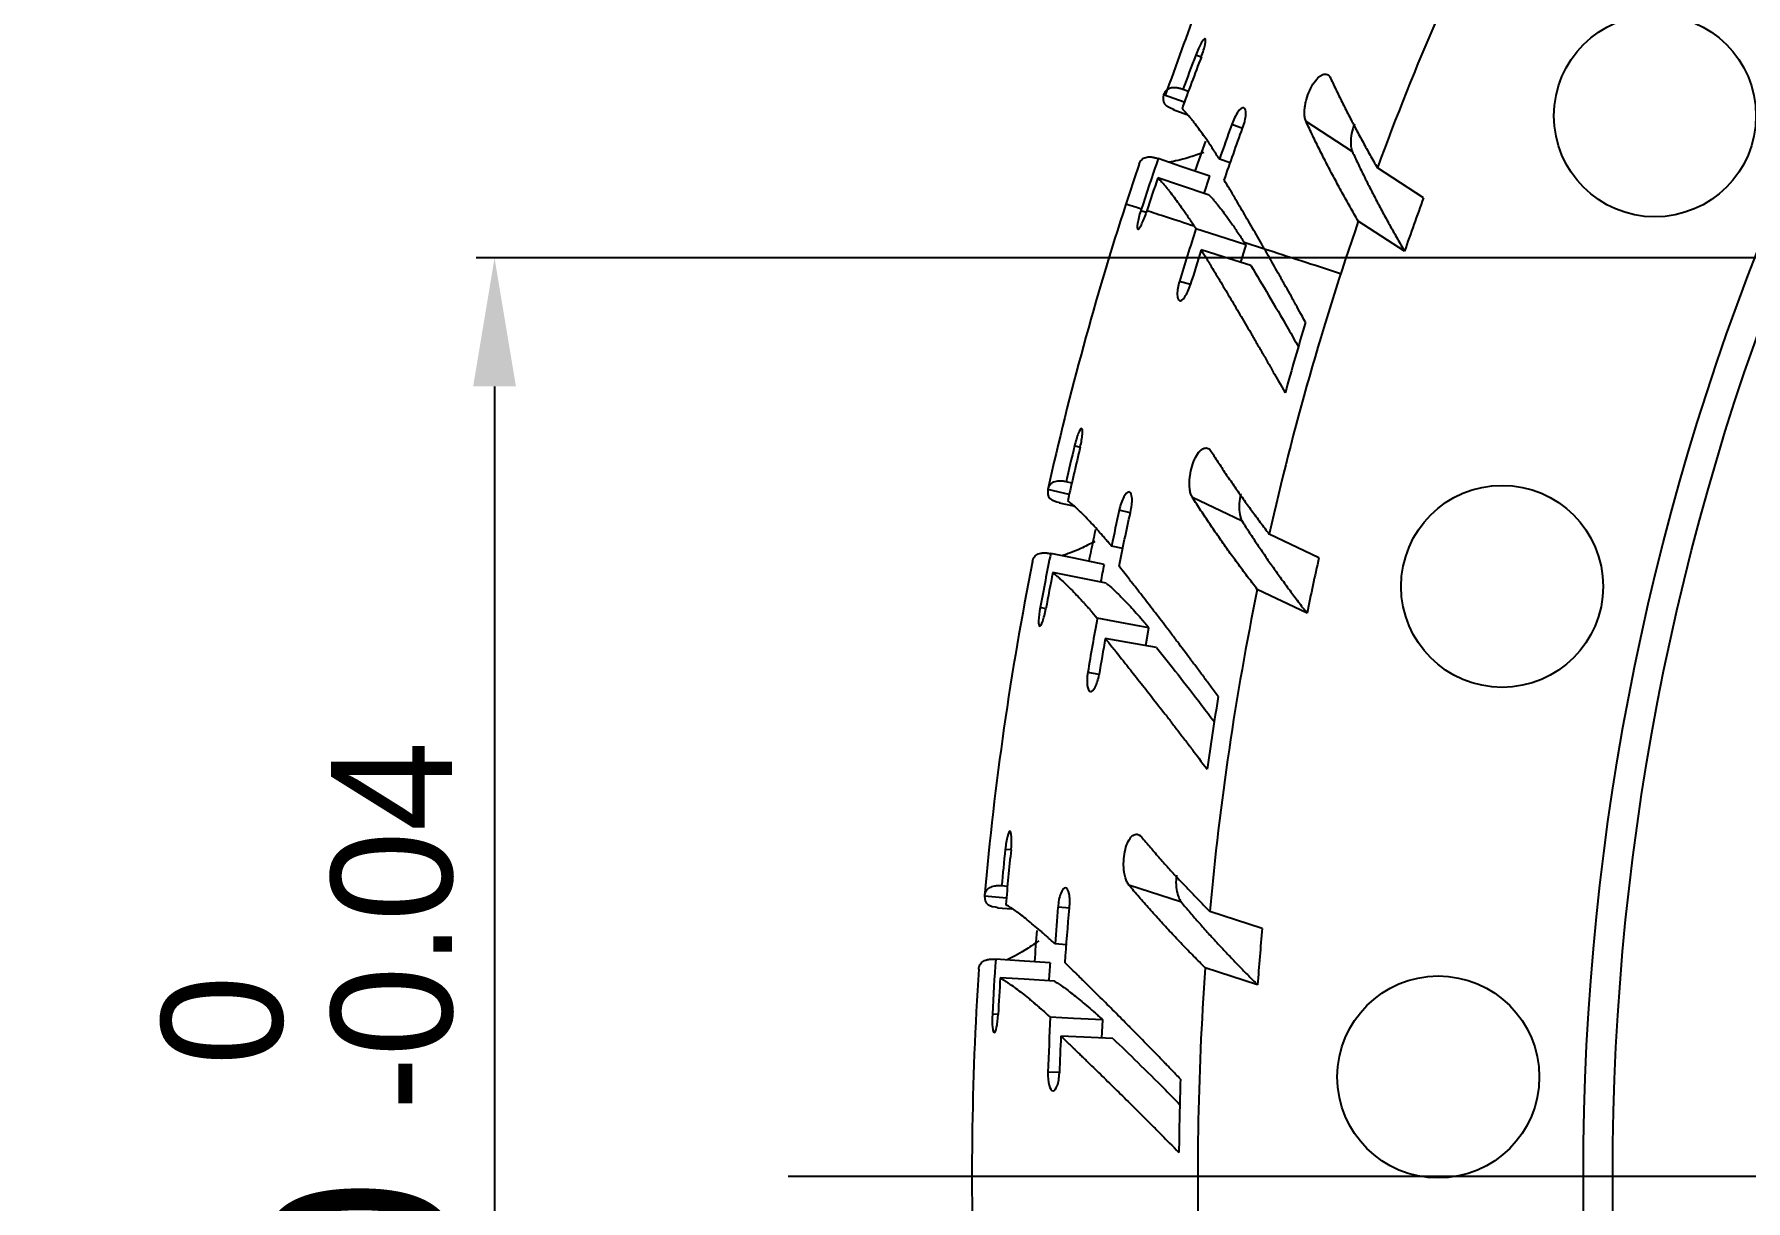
# Model space of a CAD drawing. Header units: millimetres. Extents: x 0 to 594, y 0 to 420.
# Drawn here: x 332.82 to 379.42, y 209.33 to 241.09 of the extents above; entities that cross this region are included whole.
import ezdxf

# ---------------------------------------------------------------- set-up
doc = ezdxf.new("R2010")
doc.units = ezdxf.units.MM
doc.header["$PDSIZE"] = -1
doc.linetypes.add('CENTERX2', pattern=[20.32, 12.7, -2.54, 2.54, -2.54])
doc.layers.add('중심선', color=1, linetype='CENTERX2')
doc.layers.add('치수', color=4, linetype='Continuous')
doc.styles.add('누리로봇 문자스타일_20230829', font='GOTHIC.TTF')
doc.dimstyles.new('A2기본 치수스타일', dxfattribs={"dimtxt": 4, "dimasz": 4, "dimexe": 0.5, "dimexo": 0.3, "dimgap": 1, "dimtad": 1, "dimtoh": 1, "dimdec": 1, "dimzin": 12, "dimdsep": 46, "dimtxsty": '누리로봇 문자스타일_20230829', "dimcen": 0.09, "dimclrd": 3, "dimclre": 3, "dimclrt": 3, "dimadec": 0, "dimazin": 3, "dimtm": 1e-09, "dimtfac": 1, "dimtdec": 1, "dimtofl": 0, "dimtmove": 0, "dimatfit": 3, "dimfxl": 1, "dimfrac": 2, "dimarcsym": 0})
doc.dimstyles.new('A2지시선 치수스타일', dxfattribs={"dimtxt": 4, "dimasz": 4, "dimexe": 0.5, "dimexo": 0.3, "dimgap": 0.396875, "dimtad": 0, "dimtih": 1, "dimtoh": 1, "dimdec": 1, "dimzin": 12, "dimdsep": 46, "dimtxsty": '누리로봇 문자스타일_20230829', "dimcen": 0.09, "dimclrd": 3, "dimclre": 3, "dimclrt": 3, "dimadec": 0, "dimazin": 3, "dimtm": 1e-09, "dimtfac": 1, "dimtdec": 1, "dimtofl": 0, "dimtmove": 0, "dimatfit": 3, "dimfxl": 1, "dimfrac": 2, "dimarcsym": 0})

# ---------------------------------------------------------------- blocks, each defined once
blk = doc.blocks.new('*D56')
at = {"layer": 'Defpoints', "color": 0}
for p in [(444, 235), (345.35, 185), (444, 185)]:
    blk.add_point(p, dxfattribs=at)
at = {"layer": '치수', "color": 3, "lineweight": -2}
for p, q in [((443.7, 235), (344.85, 235)), ((345.35, 231.5), (345.35, 188.5)), ((443.7, 185), (344.85, 185))]:
    blk.add_line(p, q, dxfattribs=at)
at = {"layer": '치수', "color": 3}
for points in [[(344.767, 231.5), (345.933, 231.5), (345.35, 235)], [(344.767, 188.5), (345.933, 188.5), (345.35, 185)]]:
    blk.add_solid(points, dxfattribs=at)
at = {"layer": '치수', "color": 3, "insert": (340.271, 210), "char_height": 5, "attachment_point": 5, "rotation": 90, "style": '누리로봇 문자스타일_20230829'}
blk.add_mtext('{\\fISOCPEUR|b0|i0|c0|p34;%%C}50 {\\H0.66x;\\S 0^ -0.04;}', dxfattribs=at)
blk = doc.blocks.new('*D65')
at = {"color": 3, "lineweight": -2}
for p, q in [((372.55, 295.65), (376.55, 295.65)), ((376.55, 295.65), (422.75, 215.629)), ((425.91, 210), (426.09, 210)), ((426, 209.91), (426, 210.09))]:
    blk.add_line(p, q, dxfattribs=at)
at = {"color": 3}
blk.add_solid([(423.327, 215.962), (422.173, 215.296), (424.75, 212.165)], dxfattribs=at)
at = {"layer": 'Defpoints', "color": 0}
for p in [(424.75, 212.165), (427.25, 207.835)]:
    blk.add_point(p, dxfattribs=at)
at = {"color": 3, "insert": (341.296, 295.65), "char_height": 4, "attachment_point": 4, "style": '누리로봇 문자스타일_20230829'}
blk.add_mtext('{\\fPMingLiU|b0|i0|c129|p0;4-M6x5DP\\PPCD36}', dxfattribs=at)

msp = doc.modelspace()

# ---------------------------------------------------------------- linework, layer by layer
at = {"color": 8, "linetype": 'Continuous', "lineweight": 25}
for p, q in [((364.594, 240.467), (364.447, 240.524)), ((364.134, 239.237), (363.57, 239.443)), ((363.097, 236.233), (362.946, 236.282)), ((366.319, 235.24), (365.767, 235.419)), ((364.298, 234.272), (364, 234.362)), ((361.297, 229.842), (361.143, 229.879)), ((361.002, 228.562), (360.415, 228.693)), ((360.365, 225.449), (360.209, 225.477)), ((361.812, 223.661), (361.505, 223.712)), ((359.415, 218.878), (359.257, 218.894)), ((359.289, 217.57), (358.69, 217.623)), ((359.064, 214.4), (358.906, 214.408)), ((360.732, 212.816), (360.421, 212.827))]:
    msp.add_line(p, q, dxfattribs=at)
at = {"color": 7, "linetype": 'Continuous', "lineweight": 25}
for p, q in [((364.245, 239.532), (364.094, 239.588)), ((363.83, 239.045), (364.205, 238.909)), ((368.707, 237.895), (367.449, 238.712)), ((365.718, 238.523), (365.426, 238.63)), ((365.384, 237.585), (365.09, 237.688)), ((370.648, 236.635), (369.39, 237.452)), ((364.67, 236.758), (364.825, 237.222)), ((362.962, 236.331), (362.946, 236.282)), ((363.113, 236.282), (363.097, 236.233)), ((370.13, 235.183), (368.872, 236)), ((361.073, 228.87), (360.916, 228.905)), ((365.71, 227.829), (364.357, 228.475)), ((360.724, 228.332), (361.114, 228.246)), ((362.66, 228.063), (362.362, 228.129)), ((367.799, 226.833), (366.445, 227.479)), ((362.456, 227.087), (362.151, 227.152)), ((367.475, 225.326), (366.121, 225.971)), ((363.085, 224.444), (363.17, 224.93)), ((359.319, 217.884), (359.159, 217.899)), ((364.053, 217.458), (362.627, 217.921)), ((359.044, 217.306), (359.441, 217.272)), ((361.003, 217.291), (360.694, 217.318)), ((366.254, 216.743), (364.827, 217.206)), ((360.924, 216.298), (360.612, 216.321)), ((366.129, 215.206), (364.702, 215.67)), ((361.892, 213.758), (361.913, 214.251))]:
    msp.add_line(p, q, dxfattribs=at)
at = {"color": 7, "linetype": 'Continuous', "lineweight": 25, "flags": 128}
for points in [[(364.825, 237.222), (364.039, 237.492), (363.422, 237.705)], [(364.811, 236.71), (364.027, 236.975), (363.411, 237.183)], [(365.81, 235.352), (365.049, 235.599), (364.45, 235.793)], [(365.947, 234.791), (365.189, 235.032), (364.594, 235.221)], [(361.949, 226.655), (361.135, 226.82), (360.495, 226.95)], [(362.002, 226.145), (361.19, 226.305), (360.552, 226.431)], [(363.17, 224.93), (362.383, 225.075), (361.764, 225.189)], [(363.379, 224.391), (362.596, 224.531), (361.981, 224.641)], [(360.477, 215.803), (359.648, 215.86), (358.997, 215.905)], [(360.597, 215.304), (359.77, 215.357), (359.121, 215.398)], [(361.913, 214.251), (361.113, 214.293), (360.485, 214.325)], [(362.19, 213.745), (361.396, 213.781), (360.772, 213.81)], [(375, 210), (375.015, 210), (375.061, 210), (375.135, 210), (375.234, 210), (375.356, 210), (375.494, 210), (375.644, 210), (375.8, 210)]]:
    msp.add_lwpolyline(points, dxfattribs=at)
at = {"color": 7, "linetype": 'Continuous', "lineweight": 25}
for centre, radius in [((444, 210), 69), ((444, 210), 68.2), ((376.95, 238.868), 2.75), ((372.788, 226.056), 2.75), ((371.05, 212.697), 2.75)]:
    msp.add_circle(centre, radius, dxfattribs=at)
for centre, radius, start, end in [((444, 210), 79.5, 153.41045, 159.79934), ((444, 210), 85.208, 159.00855, 159.681), ((444, 210), 85.05, 159.003, 160.01354), ((444, 210), 84.15, 160.43271, 161.02504), ((444, 210), 83.627, 159.97978, 160.66492), ((444, 210), 85.208, 161.02588, 162), ((444, 210), 85.65, 161.23176, 162), ((444, 210), 85.05, 161.36091, 162), ((444, 210), 85.65, 162.00001, 167.39414), ((445.258, 209.183), 79.5, 159.79934, 160.91045), ((444, 210), 79.5, 160.91045, 167.29932), ((444, 210), 83.627, 162.03519, 163.06289), ((444, 210), 83.315, 162.37917, 163.06687), ((444, 210), 82.197, 162.03519, 162.37917), ((444, 210), 80.015, 163.11088, 164.54301), ((444, 210), 85.208, 166.50855, 167.181), ((444, 210), 85.05, 166.503, 167.51354), ((444, 210), 83.627, 167.47978, 168.16492), ((444, 210), 84.15, 167.92414, 168.52676), ((444, 210), 85.65, 168.73166, 174.89348), ((444, 210), 85.208, 168.52588, 169.53454), ((444, 210), 83.724, 168.52588, 168.86092), ((445.354, 209.354), 79.5, 167.29934, 168.41045), ((444, 210), 85.05, 168.86091, 169.5346), ((444, 210), 79.5, 168.41045, 174.79934), ((444, 210), 83.627, 169.53519, 170.56289), ((444, 210), 83.315, 169.87917, 170.56687), ((444, 210), 80.015, 170.61088, 172.04301), ((444, 210), 85.208, 174.00855, 174.681), ((444, 210), 85.05, 174.003, 175.01354), ((444, 210), 83.627, 174.97978, 175.66492), ((445.427, 209.536), 79.5, 174.79934, 175.91045), ((444, 210), 84.15, 175.44099, 176.02497), ((444, 210), 85.208, 176.02588, 177.03454), ((444, 210), 83.724, 176.02588, 176.36092), ((444, 210), 85.65, 176.23171, 182.39411), ((444, 210), 85.05, 176.36091, 177.0346), ((444, 210), 79.5, 175.91045, 182.29934), ((444, 210), 83.627, 177.03519, 178.06289), ((444, 210), 83.315, 177.37917, 178.06687), ((444, 210), 80.015, 178.11088, 179.54301)]:
    msp.add_arc(centre, radius, start, end, dxfattribs=at)
for points, knots in [([(367.212, 247.898), (367.122, 247.731), (366.09, 245.799), (364.874, 242.969), (363.909, 240.255), (363.615, 239.427)], [0, 0, 0, 0, 0.061542, 0.713737, 1, 1, 1, 1]), ([(364.597, 240.475), (364.645, 240.6), (364.682, 240.721), (364.72, 240.906), (364.719, 240.961), (364.679, 240.973), (364.642, 240.929), (364.547, 240.764), (364.494, 240.647), (364.447, 240.524)], [0, 0, 0, 0, 0.25, 0.25, 0.5, 0.5, 0.75, 0.75, 1, 1, 1, 1]), ([(364.094, 239.588), (364.071, 239.596), (364.051, 239.601), (364.027, 239.609), (364.016, 239.612), (364.005, 239.614), (363.999, 239.616), (363.997, 239.616), (363.996, 239.617), (363.996, 239.617), (363.98, 239.62), (363.957, 239.625), (363.931, 239.629), (363.92, 239.63), (363.912, 239.631), (363.908, 239.632), (363.848, 239.638), (363.798, 239.635), (363.732, 239.616), (363.702, 239.604), (363.67, 239.584), (363.656, 239.572), (363.65, 239.567), (363.646, 239.563), (363.644, 239.561), (363.634, 239.552), (363.623, 239.539), (363.611, 239.524), (363.606, 239.516), (363.604, 239.512), (363.602, 239.51), (363.602, 239.509), (363.601, 239.509), (363.593, 239.495), (363.581, 239.474), (363.57, 239.443)], [0, 0, 0, 0, 0.0625, 0.0625, 0.09375, 0.109375, 0.117188, 0.121094, 0.121094, 0.125, 0.125, 0.1875, 0.21875, 0.234375, 0.234375, 0.25, 0.25, 0.5, 0.5, 0.625, 0.6875, 0.71875, 0.734375, 0.734375, 0.75, 0.75, 0.8125, 0.84375, 0.859375, 0.867188, 0.871094, 0.871094, 0.875, 0.875, 1, 1, 1, 1]), ([(367.449, 238.712), (367.443, 238.727), (367.431, 238.757), (367.418, 238.81), (367.409, 238.868), (367.406, 238.931), (367.407, 239), (367.414, 239.086), (367.429, 239.191), (367.468, 239.355), (367.543, 239.567), (367.668, 239.792), (367.785, 239.923), (367.875, 239.983), (367.937, 240.005), (367.995, 240.007), (368.028, 239.991), (368.044, 239.983)], [0, 0, 0, 0, 0.042882, 0.08471, 0.125909, 0.166926, 0.208215, 0.250223, 0.312974, 0.375443, 0.499539, 0.624103, 0.749016, 0.810978, 0.874566, 0.936992, 1, 1, 1, 1]), ([(368.116, 239.894), (368.17, 239.778), (368.279, 239.548), (368.45, 239.199), (368.627, 238.85), (368.81, 238.501), (368.998, 238.152), (369.191, 237.803), (369.324, 237.569), (369.39, 237.452)], [0, 0, 0, 0, 0.146202, 0.291291, 0.435267, 0.578129, 0.719874, 0.860499, 1, 1, 1, 1]), ([(363.57, 239.443), (363.555, 239.354), (363.529, 239.187), (363.746, 239.093), (363.846, 239.049)], [0, 0, 0, 0, 0.538811, 1, 1, 1, 1]), ([(365.722, 238.534), (365.773, 238.664), (365.806, 238.798), (365.819, 239.009), (365.799, 239.077), (365.716, 239.102), (365.657, 239.059), (365.531, 238.885), (365.471, 238.761), (365.426, 238.63)], [0, 0, 0, 0, 0.25, 0.25, 0.5, 0.5, 0.75, 0.75, 1, 1, 1, 1]), ([(365.09, 237.688), (365.056, 237.74), (365.028, 237.784), (364.991, 237.842), (364.974, 237.869), (364.956, 237.896), (364.948, 237.909), (364.945, 237.914), (364.943, 237.917), (364.942, 237.918), (364.917, 237.956), (364.882, 238.01), (364.84, 238.073), (364.821, 238.1), (364.809, 238.118), (364.803, 238.128), (364.703, 238.275), (364.613, 238.402), (364.486, 238.574), (364.424, 238.657), (364.354, 238.745), (364.32, 238.787), (364.305, 238.805), (364.296, 238.817), (364.291, 238.823), (364.266, 238.853), (364.237, 238.887), (364.206, 238.924), (364.19, 238.941), (364.183, 238.95), (364.18, 238.953), (364.178, 238.956), (364.176, 238.957), (364.151, 238.986), (364.115, 239.023), (364.072, 239.07)], [0, 0, 0, 0, 0.0625, 0.0625, 0.09375, 0.109375, 0.117187, 0.121094, 0.121094, 0.125, 0.125, 0.1875, 0.21875, 0.234375, 0.234375, 0.25, 0.25, 0.5, 0.5, 0.625, 0.6875, 0.71875, 0.734375, 0.734375, 0.75, 0.75, 0.8125, 0.84375, 0.859375, 0.867187, 0.871094, 0.871094, 0.875, 0.875, 1, 1, 1, 1]), ([(368.872, 236), (368.797, 236.13), (368.647, 236.39), (368.431, 236.778), (368.22, 237.166), (368.016, 237.554), (367.819, 237.942), (367.629, 238.329), (367.509, 238.584), (367.449, 238.712)], [0, 0, 0, 0, 0.139254, 0.279716, 0.42138, 0.564242, 0.708301, 0.853554, 1, 1, 1, 1]), ([(368.769, 238.641), (368.753, 238.6), (368.703, 238.47), (368.666, 238.258), (368.662, 238.112), (368.669, 238.046), (368.671, 238.029), (368.68, 237.971), (368.695, 237.929), (368.707, 237.895)], [0, 0, 0, 0, 0.141679, 0.439186, 0.718392, 0.726366, 0.742128, 0.797028, 1, 1, 1, 1]), ([(362.904, 237.557), (362.91, 237.573), (362.915, 237.586), (362.923, 237.602), (362.926, 237.609), (362.93, 237.616), (362.932, 237.62), (362.933, 237.621), (362.933, 237.622), (362.934, 237.622), (362.939, 237.632), (362.948, 237.646), (362.96, 237.66), (362.966, 237.667), (362.97, 237.671), (362.972, 237.673), (363.004, 237.705), (363.04, 237.726), (363.105, 237.744), (363.14, 237.75), (363.185, 237.751), (363.208, 237.75), (363.219, 237.75), (363.226, 237.749), (363.229, 237.749), (363.248, 237.747), (363.27, 237.744), (363.296, 237.739), (363.309, 237.736), (363.316, 237.735), (363.319, 237.734), (363.32, 237.734), (363.322, 237.733), (363.344, 237.728), (363.375, 237.719), (363.422, 237.705)], [0, 0, 0, 0, 0.0625, 0.0625, 0.09375, 0.109375, 0.117187, 0.121094, 0.121094, 0.125, 0.125, 0.1875, 0.21875, 0.234375, 0.234375, 0.25, 0.25, 0.5, 0.5, 0.625, 0.6875, 0.71875, 0.734375, 0.734375, 0.75, 0.75, 0.8125, 0.84375, 0.859375, 0.867187, 0.871094, 0.871094, 0.875, 0.875, 1, 1, 1, 1]), ([(364.661, 237.874), (364.518, 237.824), (364.12, 237.683), (363.873, 237.635), (363.715, 237.604)], [0, 0, 0, 0, 0.358179, 1, 1, 1, 1]), ([(368.707, 237.895), (368.76, 237.784), (368.864, 237.56), (369.028, 237.223), (369.199, 236.884), (369.374, 236.545), (369.555, 236.206), (369.742, 235.865), (369.933, 235.525), (370.064, 235.297), (370.13, 235.183)], [0, 0, 0, 0, 0.127806, 0.254811, 0.381017, 0.506422, 0.631025, 0.754824, 0.877816, 1, 1, 1, 1]), ([(363.411, 237.183), (363.453, 237.137), (363.488, 237.1), (363.514, 237.072), (363.514, 237.072), (363.516, 237.07), (363.517, 237.069), (363.52, 237.065), (363.526, 237.058), (363.541, 237.041), (363.555, 237.026), (363.581, 236.995), (363.6, 236.974), (363.629, 236.938), (363.638, 236.927), (363.657, 236.904), (363.686, 236.87), (363.715, 236.833), (363.775, 236.758), (363.815, 236.706), (363.898, 236.596), (363.941, 236.538), (364.029, 236.417), (364.073, 236.354), (364.142, 236.255), (364.166, 236.22), (364.213, 236.152), (364.236, 236.117), (364.265, 236.074), (364.271, 236.067), (364.281, 236.051), (364.287, 236.043), (364.303, 236.017), (364.326, 235.982), (364.358, 235.934), (364.381, 235.899), (364.391, 235.883), (364.398, 235.872), (364.402, 235.867), (364.405, 235.862)], [0, 0, 0, 0, 0.125, 0.125, 0.128906, 0.128906, 0.132813, 0.132813, 0.140625, 0.15625, 0.1875, 0.1875, 0.25, 0.25, 0.28125, 0.28125, 0.3125, 0.375, 0.375, 0.5, 0.5, 0.625, 0.625, 0.75, 0.75, 0.8125, 0.8125, 0.875, 0.875, 0.890625, 0.890625, 0.90625, 0.90625, 0.9375, 0.96875, 0.984375, 0.992187, 0.992187, 1, 1, 1, 1]), ([(366.319, 235.24), (366.218, 235.416), (366.121, 235.585), (365.929, 235.917), (365.835, 236.078), (365.651, 236.393), (365.561, 236.546), (365.472, 236.697), (365.469, 236.702), (365.464, 236.711), (365.461, 236.716), (365.454, 236.727), (365.45, 236.734), (365.437, 236.756), (365.411, 236.801), (365.342, 236.916), (365.272, 237.034), (365.222, 237.12)], [0, 0, 0, 0, 0.25, 0.25, 0.5, 0.5, 0.75, 0.75, 0.757812, 0.757812, 0.765625, 0.765625, 0.78125, 0.78125, 0.8125, 0.875, 1, 1, 1, 1]), ([(364.811, 236.71), (364.835, 236.685), (364.879, 236.637), (364.946, 236.561), (365.026, 236.467), (365.122, 236.348), (365.252, 236.177), (365.403, 235.966), (365.579, 235.71), (365.705, 235.516), (365.768, 235.419)], [0, 0, 0, 0, 0.091822, 0.174889, 0.249207, 0.37489, 0.499595, 0.66537, 0.832135, 1, 1, 1, 1]), ([(362.946, 236.282), (362.905, 236.155), (362.874, 236.032), (362.843, 235.845), (362.846, 235.789), (362.886, 235.776), (362.921, 235.82), (363.008, 235.989), (363.056, 236.107), (363.097, 236.233)], [0, 0, 0, 0, 0.25, 0.25, 0.5, 0.5, 0.75, 0.75, 1, 1, 1, 1]), ([(364.405, 235.862), (364.407, 235.859), (364.408, 235.857), (364.411, 235.852), (364.416, 235.845), (364.428, 235.826), (364.441, 235.807), (364.45, 235.793)], [0, 0, 0, 0, 0.125, 0.125, 0.25, 0.5, 1, 1, 1, 1]), ([(364.594, 235.221), (364.643, 235.139), (364.688, 235.064), (364.749, 234.964), (364.778, 234.916), (364.809, 234.866), (364.823, 234.842), (364.83, 234.83), (364.833, 234.825), (364.835, 234.822), (364.836, 234.821), (364.878, 234.751), (364.941, 234.646), (365.006, 234.538), (365.05, 234.465), (365.073, 234.428), (365.183, 234.244), (365.318, 234.017), (365.458, 233.782), (365.552, 233.623), (365.599, 233.544), (365.744, 233.298), (365.891, 233.047), (366.066, 232.745), (366.142, 232.614), (366.193, 232.526), (366.218, 232.483), (366.296, 232.348), (366.375, 232.211), (366.466, 232.052), (366.512, 231.972), (366.535, 231.933), (366.544, 231.915), (366.551, 231.904), (366.555, 231.897), (366.642, 231.745), (366.748, 231.556), (366.879, 231.325)], [0, 0, 0, 0, 0.0625, 0.0625, 0.09375, 0.109375, 0.117188, 0.121094, 0.123047, 0.123047, 0.125, 0.125, 0.1875, 0.21875, 0.21875, 0.25, 0.25, 0.375, 0.4375, 0.4375, 0.5, 0.5, 0.625, 0.6875, 0.71875, 0.71875, 0.75, 0.75, 0.8125, 0.84375, 0.859375, 0.867188, 0.871094, 0.871094, 0.875, 0.875, 1, 1, 1, 1]), ([(367.436, 233.246), (367.317, 233.462), (367.219, 233.64), (367.137, 233.79), (367.132, 233.799), (367.125, 233.811), (367.122, 233.816), (367.116, 233.827), (367.101, 233.853), (367.063, 233.922), (366.981, 234.069), (366.91, 234.196), (366.851, 234.301), (366.839, 234.323), (366.815, 234.365), (366.804, 234.385), (366.769, 234.447), (366.701, 234.569), (366.632, 234.69), (366.497, 234.929), (366.407, 235.087), (366.319, 235.24)], [0, 0, 0, 0, 0.25, 0.25, 0.265625, 0.265625, 0.273437, 0.273437, 0.28125, 0.3125, 0.375, 0.5, 0.5, 0.53125, 0.53125, 0.5625, 0.5625, 0.625, 0.75, 0.75, 1, 1, 1, 1]), ([(365.947, 234.791), (366.263, 234.266), (366.652, 233.617), (367.148, 232.744), (367.243, 232.578)], [0, 0, 0, 0, 0.810117, 1, 1, 1, 1]), ([(364, 234.362), (363.962, 234.235), (363.94, 234.109), (363.94, 233.912), (363.962, 233.85), (364.041, 233.823), (364.094, 233.861), (364.205, 234.022), (364.258, 234.139), (364.297, 234.266)], [0, 0, 0, 0, 0.25, 0.25, 0.5, 0.5, 0.75, 0.75, 1, 1, 1, 1]), ([(361.299, 229.85), (361.33, 229.98), (361.351, 230.105), (361.365, 230.293), (361.357, 230.348), (361.315, 230.354), (361.283, 230.306), (361.211, 230.13), (361.174, 230.008), (361.143, 229.879)], [0, 0, 0, 0, 0.25, 0.25, 0.5, 0.5, 0.75, 0.75, 1, 1, 1, 1]), ([(364.357, 228.475), (364.348, 228.489), (364.332, 228.517), (364.312, 228.568), (364.297, 228.624), (364.285, 228.686), (364.277, 228.755), (364.272, 228.841), (364.274, 228.947), (364.291, 229.115), (364.338, 229.334), (364.433, 229.574), (364.532, 229.719), (364.612, 229.79), (364.672, 229.82), (364.729, 229.83), (364.763, 229.818), (364.78, 229.812)], [0, 0, 0, 0, 0.042944, 0.084816, 0.126039, 0.167052, 0.208301, 0.250221, 0.312985, 0.375441, 0.499538, 0.624102, 0.749015, 0.811008, 0.874566, 0.937, 1, 1, 1, 1]), ([(364.863, 229.733), (364.932, 229.626), (365.069, 229.412), (365.285, 229.089), (365.505, 228.766), (365.732, 228.444), (365.964, 228.122), (366.201, 227.801), (366.364, 227.586), (366.445, 227.479)], [0, 0, 0, 0, 0.14591, 0.290805, 0.434684, 0.577545, 0.719387, 0.860207, 1, 1, 1, 1]), ([(360.916, 228.905), (360.892, 228.91), (360.872, 228.913), (360.846, 228.917), (360.835, 228.918), (360.823, 228.92), (360.818, 228.92), (360.816, 228.92), (360.815, 228.921), (360.814, 228.921), (360.798, 228.922), (360.775, 228.924), (360.749, 228.924), (360.737, 228.924), (360.73, 228.924), (360.726, 228.924), (360.665, 228.922), (360.616, 228.913), (360.553, 228.886), (360.525, 228.87), (360.496, 228.846), (360.483, 228.832), (360.478, 228.826), (360.475, 228.822), (360.473, 228.82), (360.464, 228.809), (360.455, 228.795), (360.446, 228.779), (360.441, 228.77), (360.439, 228.766), (360.438, 228.764), (360.438, 228.763), (360.437, 228.762), (360.431, 228.747), (360.422, 228.725), (360.415, 228.693)], [0, 0, 0, 0, 0.0625, 0.0625, 0.09375, 0.109375, 0.117187, 0.121094, 0.121094, 0.125, 0.125, 0.1875, 0.21875, 0.234375, 0.234375, 0.25, 0.25, 0.5, 0.5, 0.625, 0.6875, 0.71875, 0.734375, 0.734375, 0.75, 0.75, 0.8125, 0.84375, 0.859375, 0.867187, 0.871094, 0.871094, 0.875, 0.875, 1, 1, 1, 1]), ([(360.415, 228.693), (360.412, 228.602), (360.408, 228.434), (360.635, 228.369), (360.74, 228.339)], [0, 0, 0, 0, 0.538811, 1, 1, 1, 1]), ([(362.151, 227.152), (362.111, 227.198), (362.077, 227.239), (362.032, 227.292), (362.012, 227.316), (361.991, 227.34), (361.982, 227.352), (361.978, 227.356), (361.975, 227.359), (361.974, 227.36), (361.945, 227.395), (361.903, 227.443), (361.853, 227.5), (361.831, 227.525), (361.817, 227.541), (361.809, 227.55), (361.691, 227.682), (361.585, 227.797), (361.436, 227.951), (361.364, 228.025), (361.283, 228.103), (361.244, 228.141), (361.227, 228.157), (361.216, 228.167), (361.211, 228.172), (361.182, 228.199), (361.149, 228.229), (361.113, 228.261), (361.096, 228.276), (361.087, 228.284), (361.083, 228.287), (361.081, 228.289), (361.079, 228.291), (361.051, 228.315), (361.01, 228.348), (360.962, 228.389)], [0, 0, 0, 0, 0.0625, 0.0625, 0.09375, 0.109375, 0.117188, 0.121094, 0.121094, 0.125, 0.125, 0.1875, 0.21875, 0.234375, 0.234375, 0.25, 0.25, 0.5, 0.5, 0.625, 0.6875, 0.71875, 0.734375, 0.734375, 0.75, 0.75, 0.8125, 0.84375, 0.859375, 0.867188, 0.871094, 0.871094, 0.875, 0.875, 1, 1, 1, 1]), ([(362.667, 228.072), (362.701, 228.208), (362.716, 228.345), (362.702, 228.557), (362.673, 228.621), (362.587, 228.635), (362.534, 228.585), (362.432, 228.396), (362.388, 228.265), (362.362, 228.129)], [0, 0, 0, 0, 0.25, 0.25, 0.5, 0.5, 0.75, 0.75, 1, 1, 1, 1]), ([(366.121, 225.971), (366.029, 226.091), (365.846, 226.33), (365.58, 226.687), (365.32, 227.045), (365.068, 227.403), (364.822, 227.761), (364.584, 228.119), (364.432, 228.356), (364.357, 228.475)], [0, 0, 0, 0, 0.13986, 0.280724, 0.422588, 0.56545, 0.709306, 0.854156, 1, 1, 1, 1]), ([(365.674, 228.577), (365.664, 228.533), (365.631, 228.398), (365.622, 228.183), (365.638, 228.038), (365.653, 227.973), (365.657, 227.957), (365.673, 227.901), (365.694, 227.861), (365.71, 227.829)], [0, 0, 0, 0, 0.14169, 0.439189, 0.718395, 0.726363, 0.742128, 0.797033, 1, 1, 1, 1]), ([(365.71, 227.829), (365.777, 227.725), (365.909, 227.517), (366.117, 227.204), (366.329, 226.891), (366.548, 226.578), (366.772, 226.264), (367.001, 225.951), (367.235, 225.639), (367.395, 225.43), (367.475, 225.326)], [0, 0, 0, 0, 0.127806, 0.254811, 0.381017, 0.506422, 0.631025, 0.754824, 0.877816, 1, 1, 1, 1]), ([(361.697, 227.278), (361.564, 227.21), (361.189, 227.019), (360.952, 226.94), (360.798, 226.888)], [0, 0, 0, 0, 0.355667, 1, 1, 1, 1]), ([(360.001, 226.736), (360.004, 226.752), (360.008, 226.766), (360.014, 226.783), (360.016, 226.791), (360.019, 226.798), (360.021, 226.802), (360.021, 226.803), (360.022, 226.804), (360.022, 226.804), (360.026, 226.815), (360.033, 226.83), (360.043, 226.846), (360.048, 226.853), (360.051, 226.857), (360.053, 226.86), (360.08, 226.896), (360.114, 226.921), (360.176, 226.948), (360.209, 226.959), (360.254, 226.965), (360.277, 226.967), (360.288, 226.968), (360.295, 226.968), (360.298, 226.969), (360.317, 226.969), (360.339, 226.969), (360.366, 226.968), (360.379, 226.967), (360.386, 226.966), (360.389, 226.966), (360.391, 226.966), (360.392, 226.966), (360.414, 226.963), (360.447, 226.958), (360.495, 226.95)], [0, 0, 0, 0, 0.0625, 0.0625, 0.09375, 0.109375, 0.117188, 0.121094, 0.121094, 0.125, 0.125, 0.1875, 0.21875, 0.234375, 0.234375, 0.25, 0.25, 0.5, 0.5, 0.625, 0.6875, 0.71875, 0.734375, 0.734375, 0.75, 0.75, 0.8125, 0.84375, 0.859375, 0.867188, 0.871094, 0.871094, 0.875, 0.875, 1, 1, 1, 1]), ([(365.057, 223.053), (364.978, 223.16), (364.907, 223.256), (364.812, 223.386), (364.767, 223.448), (364.719, 223.512), (364.697, 223.543), (364.687, 223.556), (364.681, 223.565), (364.679, 223.568), (364.613, 223.656), (364.521, 223.78), (364.412, 223.926), (364.366, 223.988), (364.334, 224.03), (364.318, 224.051), (364.182, 224.233), (364.003, 224.471), (363.828, 224.702), (363.712, 224.855), (363.653, 224.931), (363.484, 225.153), (363.373, 225.298), (363.156, 225.579), (363.05, 225.716), (362.893, 225.918), (362.816, 226.017), (362.729, 226.13), (362.685, 226.185), (362.664, 226.212), (362.655, 226.224), (362.649, 226.232), (362.645, 226.237), (362.568, 226.335), (362.47, 226.457), (362.356, 226.605)], [0, 0, 0, 0, 0.0625, 0.0625, 0.09375, 0.109375, 0.117187, 0.121094, 0.121094, 0.125, 0.125, 0.1875, 0.21875, 0.234375, 0.234375, 0.25, 0.25, 0.375, 0.4375, 0.4375, 0.5, 0.5, 0.625, 0.625, 0.75, 0.75, 0.8125, 0.84375, 0.859375, 0.867187, 0.871094, 0.871094, 0.875, 0.875, 1, 1, 1, 1]), ([(360.552, 226.431), (360.577, 226.411), (360.6, 226.392), (360.63, 226.368), (360.643, 226.356), (360.658, 226.344), (360.664, 226.339), (360.667, 226.336), (360.669, 226.335), (360.67, 226.334), (360.69, 226.317), (360.721, 226.29), (360.759, 226.255), (360.776, 226.24), (360.788, 226.229), (360.794, 226.224), (360.889, 226.136), (360.984, 226.044), (361.136, 225.888), (361.214, 225.807), (361.31, 225.704), (361.358, 225.651), (361.379, 225.628), (361.394, 225.612), (361.4, 225.605), (361.437, 225.564), (361.481, 225.515), (361.532, 225.458), (361.557, 225.429), (361.569, 225.415), (361.575, 225.409), (361.578, 225.405), (361.58, 225.402), (361.624, 225.353), (361.683, 225.282), (361.764, 225.189)], [0, 0, 0, 0, 0.0625, 0.0625, 0.09375, 0.109375, 0.117187, 0.121094, 0.121094, 0.125, 0.125, 0.1875, 0.21875, 0.234375, 0.234375, 0.25, 0.25, 0.5, 0.5, 0.625, 0.6875, 0.71875, 0.734375, 0.734375, 0.75, 0.75, 0.8125, 0.84375, 0.859375, 0.867188, 0.871094, 0.871094, 0.875, 0.875, 1, 1, 1, 1]), ([(362.003, 226.145), (362.024, 226.128), (362.061, 226.097), (362.139, 226.031), (362.28, 225.903), (362.51, 225.676), (362.769, 225.395), (362.961, 225.177), (363.077, 225.04), (363.136, 224.97), (363.17, 224.93)], [0, 0, 0, 0, 0.072316, 0.124787, 0.249627, 0.499467, 0.749581, 0.874752, 0.92813, 1, 1, 1, 1]), ([(360.209, 225.477), (360.185, 225.346), (360.17, 225.221), (360.164, 225.031), (360.174, 224.976), (360.215, 224.968), (360.245, 225.016), (360.309, 225.195), (360.341, 225.319), (360.365, 225.449)], [0, 0, 0, 0, 0.25, 0.25, 0.5, 0.5, 0.75, 0.75, 1, 1, 1, 1]), ([(361.981, 224.641), (362.04, 224.566), (362.095, 224.497), (362.169, 224.406), (362.204, 224.362), (362.241, 224.316), (362.258, 224.295), (362.267, 224.284), (362.27, 224.279), (362.273, 224.277), (362.274, 224.275), (362.325, 224.212), (362.4, 224.116), (362.479, 224.018), (362.532, 223.951), (362.559, 223.917), (362.693, 223.748), (362.857, 223.541), (363.026, 223.326), (363.139, 223.181), (363.196, 223.109), (363.372, 222.884), (363.551, 222.654), (363.764, 222.378), (363.857, 222.258), (363.918, 222.178), (363.949, 222.138), (364.044, 222.014), (364.14, 221.889), (364.251, 221.743), (364.307, 221.67), (364.335, 221.634), (364.346, 221.618), (364.354, 221.607), (364.359, 221.601), (364.465, 221.462), (364.595, 221.288), (364.756, 221.076)], [0, 0, 0, 0, 0.0625, 0.0625, 0.09375, 0.109375, 0.117188, 0.121094, 0.123047, 0.123047, 0.125, 0.125, 0.1875, 0.21875, 0.21875, 0.25, 0.25, 0.375, 0.4375, 0.4375, 0.5, 0.5, 0.625, 0.6875, 0.71875, 0.71875, 0.75, 0.75, 0.8125, 0.84375, 0.859375, 0.867188, 0.871094, 0.871094, 0.875, 0.875, 1, 1, 1, 1]), ([(363.379, 224.391), (363.76, 223.911), (364.231, 223.319), (364.837, 222.518), (364.952, 222.366)], [0, 0, 0, 0, 0.810117, 1, 1, 1, 1]), ([(361.505, 223.712), (361.483, 223.581), (361.478, 223.453), (361.504, 223.258), (361.534, 223.199), (361.615, 223.183), (361.663, 223.227), (361.752, 223.401), (361.79, 223.525), (361.811, 223.655)], [0, 0, 0, 0, 0.25, 0.25, 0.5, 0.5, 0.75, 0.75, 1, 1, 1, 1]), ([(359.415, 218.886), (359.429, 219.018), (359.434, 219.145), (359.423, 219.334), (359.408, 219.387), (359.366, 219.388), (359.34, 219.336), (359.292, 219.151), (359.271, 219.026), (359.257, 218.894)], [0, 0, 0, 0, 0.25, 0.25, 0.5, 0.5, 0.75, 0.75, 1, 1, 1, 1]), ([(362.627, 217.921), (362.617, 217.934), (362.597, 217.96), (362.571, 218.007), (362.547, 218.061), (362.528, 218.121), (362.511, 218.188), (362.495, 218.273), (362.483, 218.379), (362.478, 218.547), (362.496, 218.771), (362.558, 219.021), (362.638, 219.178), (362.708, 219.259), (362.763, 219.296), (362.819, 219.313), (362.854, 219.306), (362.872, 219.302)], [0, 0, 0, 0, 0.04294, 0.08481, 0.126031, 0.167045, 0.208296, 0.250222, 0.312984, 0.375441, 0.499538, 0.624102, 0.749015, 0.811006, 0.874566, 0.936999, 1, 1, 1, 1]), ([(362.964, 219.235), (363.047, 219.137), (363.211, 218.943), (363.466, 218.651), (363.727, 218.36), (363.994, 218.07), (364.266, 217.782), (364.543, 217.494), (364.733, 217.302), (364.827, 217.206)], [0, 0, 0, 0, 0.145875, 0.290746, 0.434613, 0.577475, 0.719328, 0.860171, 1, 1, 1, 1]), ([(363.92, 218.194), (363.915, 218.15), (363.9, 218.012), (363.919, 217.797), (363.953, 217.655), (363.978, 217.593), (363.984, 217.577), (364.007, 217.524), (364.033, 217.487), (364.053, 217.458)], [0, 0, 0, 0, 0.141668, 0.439182, 0.718394, 0.726363, 0.742126, 0.797035, 1, 1, 1, 1]), ([(359.159, 217.899), (359.134, 217.9), (359.114, 217.901), (359.089, 217.901), (359.077, 217.901), (359.066, 217.901), (359.06, 217.901), (359.058, 217.901), (359.057, 217.901), (359.056, 217.901), (359.04, 217.9), (359.017, 217.899), (358.991, 217.896), (358.979, 217.894), (358.972, 217.893), (358.968, 217.893), (358.908, 217.883), (358.86, 217.867), (358.802, 217.832), (358.776, 217.813), (358.751, 217.785), (358.74, 217.77), (358.735, 217.763), (358.732, 217.759), (358.731, 217.757), (358.724, 217.744), (358.716, 217.73), (358.709, 217.712), (358.706, 217.703), (358.705, 217.698), (358.704, 217.696), (358.704, 217.695), (358.703, 217.694), (358.699, 217.679), (358.693, 217.656), (358.69, 217.623)], [0, 0, 0, 0, 0.0625, 0.0625, 0.09375, 0.109375, 0.117187, 0.121094, 0.121094, 0.125, 0.125, 0.1875, 0.21875, 0.234375, 0.234375, 0.25, 0.25, 0.5, 0.5, 0.625, 0.6875, 0.71875, 0.734375, 0.734375, 0.75, 0.75, 0.8125, 0.84375, 0.859375, 0.867188, 0.871094, 0.871094, 0.875, 0.875, 1, 1, 1, 1]), ([(361.004, 217.302), (361.02, 217.441), (361.017, 217.578), (360.975, 217.786), (360.938, 217.846), (360.851, 217.849), (360.805, 217.792), (360.729, 217.592), (360.703, 217.456), (360.694, 217.318)], [0, 0, 0, 0, 0.25, 0.25, 0.5, 0.5, 0.75, 0.75, 1, 1, 1, 1]), ([(364.702, 215.67), (364.596, 215.776), (364.383, 215.989), (364.073, 216.309), (363.769, 216.63), (363.471, 216.952), (363.181, 217.275), (362.898, 217.598), (362.717, 217.813), (362.627, 217.921)], [0, 0, 0, 0, 0.139866, 0.280735, 0.422601, 0.565463, 0.709317, 0.854163, 1, 1, 1, 1]), ([(358.69, 217.623), (358.699, 217.533), (358.717, 217.365), (358.951, 217.33), (359.058, 217.314)], [0, 0, 0, 0, 0.5388114, 1, 1, 1, 1]), ([(360.612, 216.321), (360.567, 216.362), (360.528, 216.398), (360.477, 216.445), (360.453, 216.466), (360.429, 216.488), (360.418, 216.498), (360.414, 216.502), (360.411, 216.504), (360.41, 216.505), (360.376, 216.535), (360.328, 216.578), (360.271, 216.628), (360.247, 216.65), (360.23, 216.664), (360.221, 216.671), (360.087, 216.788), (359.967, 216.887), (359.8, 217.021), (359.718, 217.084), (359.628, 217.152), (359.584, 217.184), (359.565, 217.197), (359.553, 217.206), (359.547, 217.21), (359.515, 217.233), (359.479, 217.259), (359.439, 217.286), (359.419, 217.299), (359.41, 217.305), (359.406, 217.308), (359.403, 217.31), (359.401, 217.311), (359.37, 217.332), (359.325, 217.359), (359.272, 217.393)], [0, 0, 0, 0, 0.0625, 0.0625, 0.09375, 0.109375, 0.117187, 0.121094, 0.121094, 0.125, 0.125, 0.1875, 0.21875, 0.234375, 0.234375, 0.25, 0.25, 0.5, 0.5, 0.625, 0.6875, 0.71875, 0.734375, 0.734375, 0.75, 0.75, 0.8125, 0.84375, 0.859375, 0.867188, 0.871094, 0.871094, 0.875, 0.875, 1, 1, 1, 1]), ([(364.053, 217.458), (364.132, 217.363), (364.291, 217.175), (364.537, 216.891), (364.789, 216.608), (365.047, 216.326), (365.31, 216.045), (365.578, 215.765), (365.85, 215.485), (366.036, 215.299), (366.129, 215.206)], [0, 0, 0, 0, 0.127806, 0.254811, 0.381017, 0.506422, 0.631025, 0.754824, 0.877816, 1, 1, 1, 1]), ([(360.171, 216.404), (360.039, 216.313), (359.683, 216.069), (359.451, 215.955), (359.306, 215.884)], [0, 0, 0, 0, 0.3713123, 1, 1, 1, 1]), ([(358.535, 215.629), (358.536, 215.645), (358.538, 215.659), (358.541, 215.677), (358.543, 215.685), (358.545, 215.693), (358.546, 215.697), (358.546, 215.698), (358.547, 215.699), (358.547, 215.699), (358.55, 215.71), (358.555, 215.726), (358.563, 215.743), (358.566, 215.751), (358.569, 215.756), (358.57, 215.758), (358.593, 215.797), (358.623, 215.827), (358.68, 215.862), (358.713, 215.877), (358.756, 215.889), (358.779, 215.894), (358.789, 215.896), (358.796, 215.898), (358.799, 215.898), (358.818, 215.901), (358.84, 215.904), (358.867, 215.906), (358.88, 215.907), (358.887, 215.907), (358.89, 215.907), (358.892, 215.907), (358.893, 215.907), (358.915, 215.908), (358.948, 215.907), (358.997, 215.905)], [0, 0, 0, 0, 0.0625, 0.0625, 0.09375, 0.109375, 0.117187, 0.121094, 0.121094, 0.125, 0.125, 0.1875, 0.21875, 0.234375, 0.234375, 0.25, 0.25, 0.5, 0.5, 0.625, 0.6875, 0.71875, 0.734375, 0.734375, 0.75, 0.75, 0.8125, 0.84375, 0.859375, 0.867187, 0.871094, 0.871094, 0.875, 0.875, 1, 1, 1, 1]), ([(364.029, 212.638), (363.937, 212.733), (363.854, 212.819), (363.742, 212.936), (363.69, 212.991), (363.634, 213.049), (363.607, 213.076), (363.596, 213.088), (363.589, 213.095), (363.586, 213.098), (363.51, 213.177), (363.402, 213.288), (363.276, 213.418), (363.221, 213.474), (363.185, 213.511), (363.166, 213.531), (363.007, 213.693), (362.799, 213.906), (362.594, 214.112), (362.46, 214.248), (362.392, 214.316), (362.195, 214.514), (362.066, 214.643), (361.814, 214.894), (361.691, 215.016), (361.509, 215.196), (361.42, 215.284), (361.318, 215.384), (361.268, 215.433), (361.244, 215.457), (361.233, 215.468), (361.226, 215.475), (361.222, 215.479), (361.132, 215.567), (361.02, 215.675), (360.887, 215.806)], [0, 0, 0, 0, 0.0625, 0.0625, 0.09375, 0.109375, 0.117187, 0.121094, 0.121094, 0.125, 0.125, 0.1875, 0.21875, 0.234375, 0.234375, 0.25, 0.25, 0.375, 0.4375, 0.4375, 0.5, 0.5, 0.625, 0.625, 0.75, 0.75, 0.8125, 0.84375, 0.859375, 0.867187, 0.871094, 0.871094, 0.875, 0.875, 1, 1, 1, 1]), ([(359.121, 215.398), (359.149, 215.381), (359.173, 215.366), (359.206, 215.346), (359.222, 215.336), (359.237, 215.326), (359.245, 215.321), (359.248, 215.319), (359.25, 215.318), (359.25, 215.318), (359.273, 215.303), (359.307, 215.28), (359.35, 215.251), (359.369, 215.238), (359.381, 215.229), (359.388, 215.224), (359.494, 215.15), (359.6, 215.071), (359.771, 214.937), (359.859, 214.866), (359.967, 214.776), (360.023, 214.73), (360.046, 214.71), (360.062, 214.696), (360.07, 214.69), (360.112, 214.654), (360.162, 214.611), (360.22, 214.561), (360.248, 214.536), (360.263, 214.524), (360.269, 214.518), (360.273, 214.515), (360.275, 214.513), (360.324, 214.469), (360.393, 214.407), (360.485, 214.325)], [0, 0, 0, 0, 0.0625, 0.0625, 0.09375, 0.109375, 0.117187, 0.121094, 0.121094, 0.125, 0.125, 0.1875, 0.21875, 0.234375, 0.234375, 0.25, 0.25, 0.5, 0.5, 0.625, 0.6875, 0.71875, 0.734375, 0.734375, 0.75, 0.75, 0.8125, 0.84375, 0.859375, 0.867187, 0.871094, 0.871094, 0.875, 0.875, 1, 1, 1, 1]), ([(360.597, 215.304), (360.62, 215.29), (360.661, 215.264), (360.747, 215.209), (360.904, 215.1), (361.161, 214.905), (361.455, 214.66), (361.674, 214.469), (361.806, 214.349), (361.874, 214.287), (361.913, 214.251)], [0, 0, 0, 0, 0.072316, 0.124787, 0.249627, 0.499467, 0.749581, 0.874752, 0.92813, 1, 1, 1, 1]), ([(358.906, 214.408), (358.899, 214.275), (358.9, 214.148), (358.92, 213.96), (358.937, 213.906), (358.978, 213.904), (359.002, 213.955), (359.042, 214.141), (359.057, 214.268), (359.064, 214.4)], [0, 0, 0, 0, 0.25, 0.25, 0.5, 0.5, 0.75, 0.75, 1, 1, 1, 1]), ([(360.772, 213.81), (360.84, 213.743), (360.903, 213.683), (360.989, 213.601), (361.029, 213.563), (361.072, 213.522), (361.092, 213.503), (361.102, 213.493), (361.106, 213.489), (361.108, 213.487), (361.109, 213.486), (361.168, 213.429), (361.256, 213.345), (361.347, 213.257), (361.408, 213.198), (361.44, 213.167), (361.594, 213.018), (361.783, 212.834), (361.979, 212.643), (362.111, 212.514), (362.177, 212.45), (362.38, 212.25), (362.588, 212.045), (362.835, 211.799), (362.942, 211.693), (363.014, 211.621), (363.049, 211.586), (363.16, 211.475), (363.271, 211.364), (363.4, 211.234), (363.465, 211.168), (363.498, 211.136), (363.511, 211.122), (363.521, 211.112), (363.526, 211.107), (363.649, 210.982), (363.801, 210.827), (363.988, 210.638)], [0, 0, 0, 0, 0.0625, 0.0625, 0.09375, 0.109375, 0.117187, 0.121094, 0.123047, 0.123047, 0.125, 0.125, 0.1875, 0.21875, 0.21875, 0.25, 0.25, 0.375, 0.4375, 0.4375, 0.5, 0.5, 0.625, 0.6875, 0.71875, 0.71875, 0.75, 0.75, 0.8125, 0.84375, 0.859375, 0.867188, 0.871094, 0.871094, 0.875, 0.875, 1, 1, 1, 1]), ([(362.19, 213.745), (362.631, 213.319), (363.175, 212.794), (363.881, 212.078), (364.015, 211.942)], [0, 0, 0, 0, 0.810117, 1, 1, 1, 1]), ([(360.421, 212.827), (360.416, 212.694), (360.428, 212.567), (360.479, 212.377), (360.517, 212.322), (360.599, 212.316), (360.641, 212.367), (360.707, 212.551), (360.728, 212.678), (360.732, 212.81)], [0, 0, 0, 0, 0.25, 0.25, 0.5, 0.5, 0.75, 0.75, 1, 1, 1, 1])]:
    msp.add_open_spline(points, degree=3, knots=knots, dxfattribs=at)
for points in [[(368.044, 239.983), (368.073, 239.964), (368.097, 239.934), (368.116, 239.894)], [(365.222, 237.12), (365.384, 237.593), (365.551, 238.064), (365.722, 238.534)], [(364.405, 235.862), (363.86, 236.039), (363.424, 236.181), (363.113, 236.282)], [(365.767, 235.419), (365.778, 235.402), (365.793, 235.38), (365.81, 235.352)], [(368.391, 234.567), (367.642, 234.81), (366.947, 235.036), (366.319, 235.24)], [(364.78, 229.812), (364.811, 229.797), (364.839, 229.771), (364.863, 229.733)], [(362.356, 226.605), (362.455, 227.095), (362.559, 227.584), (362.667, 228.072)], [(362.872, 219.302), (362.904, 219.292), (362.936, 219.269), (362.964, 219.235)], [(360.887, 215.806), (360.922, 216.305), (360.961, 216.804), (361.004, 217.302)]]:
    msp.add_open_spline(points, degree=3, dxfattribs=at)
at = {"color": 8, "linetype": 'Continuous', "lineweight": 25}
msp.add_open_spline([(362.962, 236.331), (362.825, 236.375), (362.58, 236.455), (362.569, 236.458), (362.564, 236.46)], degree=3, knots=[0, 0, 0, 0, 0.5601, 1, 1, 1, 1], dxfattribs=at)
at = {"layer": '중심선', "ltscale": 2.5}
msp.add_line((353.35, 210), (534.644, 210), dxfattribs=at)

# ---------------------------------------------------------------- dimensions: what is measured, and where the dimension line sits
dim = msp.add_diameter_dim_2p(p1=(427.25, 207.835), p2=(424.75, 212.165), text='{\\fPMingLiU|b0|i0|c129|p0;4-M6x5DP\\PPCD36}', dimstyle='A2지시선 치수스타일')
dim.commit()
dim.dimension.update_dxf_attribs({"geometry": '*D65', "text_midpoint": (356.725, 295.65), "dimtype": 163})
at = {"layer": '치수'}
dim = msp.add_linear_dim(base=(345.35, 185), p1=(444, 235), p2=(444, 185), angle=90, text='{\\fISOCPEUR|b0|i0|c0|p34;%%C}50 {\\H0.66x;\\S 0^ -0.04;}', dimstyle='A2기본 치수스타일', override={"dimtxt": 5, "dimasz": 3.5}, dxfattribs=at)
dim.commit()
dim.dimension.update_dxf_attribs({"geometry": '*D56', "text_midpoint": (345.35, 210), "dimtype": 160})

doc.saveas('drawing.dxf')
